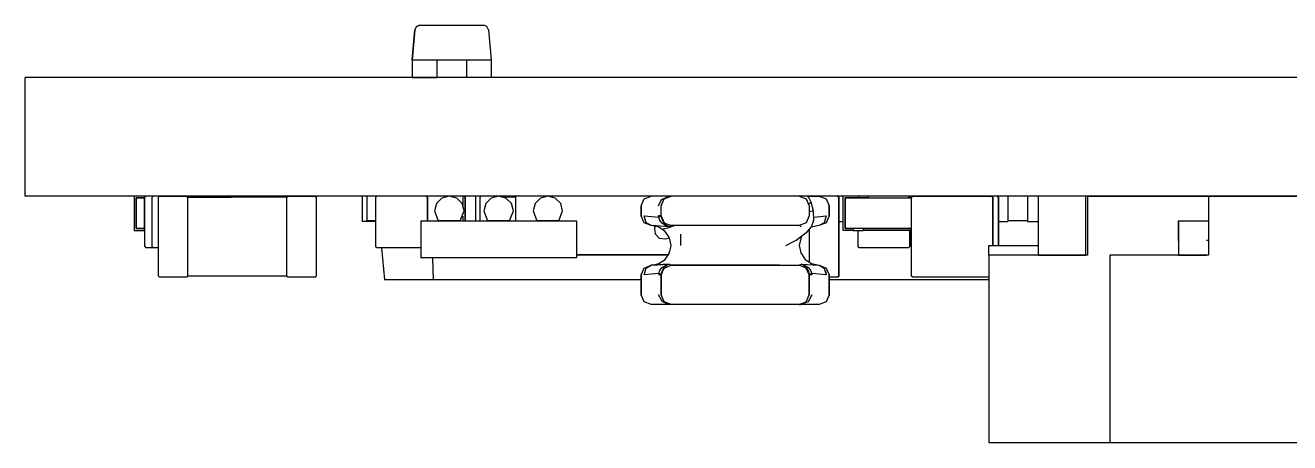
# Model space of a CAD drawing. Header units: millimetres. Extents: x -32 to 158, y -136 to 142.
# Drawn here: x 0 to 12.82, y 7 to 11.23 of the extents above; entities that cross this region are included whole.
import ezdxf

# ---------------------------------------------------------------- set-up
doc = ezdxf.new("R2010")
doc.units = ezdxf.units.MM
doc.layers.add('VISIBLE', color=7, linetype='Continuous')

msp = doc.modelspace()

# ---------------------------------------------------------------- linework, layer by layer
at = {"layer": 'VISIBLE'}
for points in [[(3.952, 11.182), (3.925, 10.877)], [(3.925, 10.877), (3.952, 11.182)], [(4.001, 11.227), (3.968, 11.214), (3.952, 11.182)], [(3.952, 11.182), (3.968, 11.214), (4.001, 11.227)], [(4.001, 11.227), (4.649, 11.227)], [(4.698, 11.182), (4.682, 11.214), (4.649, 11.227)], [(4.698, 11.182), (4.725, 10.877)], [(3.925, 10.877), (4.075, 10.877)], [(3.925, 10.877), (3.925, 10.697)], [(4.075, 10.877), (4.175, 10.877)], [(4.175, 10.877), (4.175, 10.697)], [(4.175, 10.877), (4.179, 10.877), (4.19, 10.877), (4.208, 10.877), (4.231, 10.877), (4.26, 10.877), (4.292, 10.877), (4.325, 10.877), (4.358, 10.877), (4.39, 10.877), (4.418, 10.877), (4.442, 10.877), (4.46, 10.877), (4.471, 10.877), (4.475, 10.877)], [(4.475, 10.877), (4.575, 10.877)], [(4.475, 10.877), (4.475, 10.697)], [(4.575, 10.877), (4.725, 10.877)], [(4.725, 10.877), (4.725, 10.877)], [(4.725, 10.877), (4.725, 10.697)], [(0, 9.497), (0, 10.697)], [(32, 10.697), (0, 10.697)], [(3.925, 10.697), (3.975, 10.697)], [(3.975, 10.697), (4.075, 10.697)], [(4.075, 10.697), (4.175, 10.697)], [(32, 9.497), (0, 9.497)], [(1.104, 9.497), (1.104, 9.147)], [(1.204, 9.497), (1.204, 9.147)], [(1.224, 9.497), (1.212, 9.485)], [(1.212, 9.485), (1.224, 9.497)], [(1.224, 9.497), (1.212, 9.485)], [(1.212, 9.485), (1.224, 9.497)], [(1.3, 9.497), (1.288, 9.485)], [(1.362, 9.497), (1.35, 9.485)], [(1.35, 9.485), (1.362, 9.497)], [(1.362, 9.497), (1.638, 9.497)], [(1.476, 9.497), (1.476, 9.497)], [(1.476, 9.497), (1.476, 9.497)], [(1.638, 9.497), (1.65, 9.485)], [(1.65, 9.485), (1.638, 9.497)], [(1.854, 9.497), (1.854, 9.485)], [(1.954, 9.497), (1.954, 9.485)], [(2.024, 9.497), (2.012, 9.485)], [(2.012, 9.485), (2.024, 9.497)], [(2.024, 9.497), (2.012, 9.485)], [(2.012, 9.485), (2.024, 9.497)], [(2.054, 9.497), (2.054, 9.485)], [(2.1, 9.497), (2.088, 9.485)], [(2.276, 9.497), (2.288, 9.485)], [(2.288, 9.485), (2.276, 9.497)], [(2.304, 9.485), (2.304, 9.497)], [(2.662, 9.497), (2.65, 9.485)], [(2.65, 9.485), (2.662, 9.497)], [(2.662, 9.497), (2.938, 9.497)], [(2.95, 9.485), (2.938, 9.497)], [(2.938, 9.497), (2.95, 9.485)], [(3.415, 9.497), (3.415, 9.237)], [(3.567, 9.497), (3.465, 9.497)], [(3.567, 9.497), (3.465, 9.497)], [(3.465, 9.497), (3.465, 9.247)], [(3.555, 9.485), (3.567, 9.497)], [(3.555, 9.485), (3.567, 9.497)], [(3.567, 9.497), (3.555, 9.485)], [(3.567, 9.497), (3.555, 9.485)], [(3.715, 9.497), (3.567, 9.497)], [(3.94, 9.497), (3.567, 9.497)], [(4.067, 9.497), (4.079, 9.485)], [(4.067, 9.497), (4.079, 9.485)], [(4.079, 9.485), (4.067, 9.497)], [(4.079, 9.485), (4.067, 9.497)], [(4.3, 9.497), (4.225, 9.476), (4.17, 9.422), (4.15, 9.347)], [(4.3, 9.497), (4.225, 9.476), (4.17, 9.422), (4.15, 9.347)], [(4.3, 9.497), (4.225, 9.476), (4.17, 9.422), (4.15, 9.347)], [(4.45, 9.347), (4.43, 9.422), (4.375, 9.476), (4.3, 9.497)], [(4.45, 9.347), (4.43, 9.422), (4.375, 9.476), (4.3, 9.497)], [(4.45, 9.347), (4.43, 9.422), (4.375, 9.476), (4.3, 9.497)], [(4.44, 9.477), (4.44, 9.497)], [(4.44, 9.4), (4.44, 9.497)], [(4.565, 9.497), (4.45, 9.497)], [(4.45, 9.497), (4.462, 9.485)], [(4.45, 9.497), (4.462, 9.485)], [(4.462, 9.485), (4.45, 9.497)], [(4.462, 9.485), (4.45, 9.497)], [(4.462, 9.485), (4.45, 9.497)], [(4.45, 9.497), (4.462, 9.485)], [(4.565, 9.497), (4.515, 9.497)], [(4.765, 9.497), (4.565, 9.497)], [(4.565, 9.497), (4.565, 9.247)], [(4.624, 9.497), (4.612, 9.485)], [(4.612, 9.485), (4.624, 9.497)], [(4.8, 9.497), (4.725, 9.476), (4.67, 9.422), (4.65, 9.347)], [(4.8, 9.497), (4.725, 9.476), (4.67, 9.422), (4.65, 9.347)], [(4.8, 9.497), (4.725, 9.476), (4.67, 9.422), (4.65, 9.347)], [(4.965, 9.497), (4.8, 9.497)], [(4.95, 9.497), (4.8, 9.497)], [(4.8, 9.497), (4.8, 9.497)], [(4.8, 9.497), (4.8, 9.497)], [(4.95, 9.347), (4.93, 9.422), (4.875, 9.476), (4.8, 9.497)], [(4.95, 9.347), (4.93, 9.422), (4.875, 9.476), (4.8, 9.497)], [(4.95, 9.347), (4.93, 9.422), (4.875, 9.476), (4.8, 9.497)], [(4.938, 9.485), (4.95, 9.497)], [(4.938, 9.485), (4.95, 9.497)], [(4.95, 9.497), (4.95, 9.497)], [(4.95, 9.497), (4.95, 9.497)], [(4.975, 9.247), (4.975, 9.497)], [(6.347, 9.497), (4.975, 9.497)], [(4.975, 9.247), (4.975, 9.497)], [(5.3, 9.497), (5.225, 9.476), (5.17, 9.422), (5.15, 9.347)], [(5.3, 9.497), (5.225, 9.476), (5.17, 9.422), (5.15, 9.347)], [(5.3, 9.497), (5.225, 9.476), (5.17, 9.422), (5.15, 9.347)], [(5.45, 9.347), (5.43, 9.422), (5.375, 9.476), (5.3, 9.497)], [(5.45, 9.347), (5.43, 9.422), (5.375, 9.476), (5.3, 9.497)], [(5.45, 9.347), (5.43, 9.422), (5.375, 9.476), (5.3, 9.497)], [(6.247, 9.397), (6.276, 9.467), (6.346, 9.497)], [(6.247, 9.397), (6.276, 9.467), (6.346, 9.497)], [(6.423, 9.397), (6.452, 9.46), (6.529, 9.497)], [(6.45, 9.397), (6.479, 9.467), (6.55, 9.497)], [(6.533, 9.497), (6.473, 9.46), (6.45, 9.397)], [(6.532, 9.497), (6.529, 9.497)], [(6.55, 9.497), (6.549, 9.497)], [(6.55, 9.497), (6.55, 9.497), (6.55, 9.497)], [(7.55, 9.497), (7.55, 9.497)], [(7.55, 9.497), (7.55, 9.497)], [(7.85, 9.497), (7.921, 9.467), (7.95, 9.397)], [(7.935, 9.497), (8.053, 9.497)], [(7.971, 9.436), (7.96, 9.455), (7.945, 9.481), (7.935, 9.497)], [(8.053, 9.497), (8.124, 9.467), (8.153, 9.397)], [(8.053, 9.497), (8.124, 9.467), (8.153, 9.397)], [(8.296, 9.497), (8.206, 9.497), (8.165, 9.497)], [(8.238, 9.497), (8.25, 9.485)], [(8.25, 9.485), (8.238, 9.497)], [(8.296, 9.147), (8.296, 9.497)], [(8.446, 9.485), (8.458, 9.497)], [(8.446, 9.485), (8.458, 9.497)], [(8.546, 9.497), (8.546, 9.477)], [(8.565, 9.497), (8.546, 9.497)], [(8.965, 9.497), (8.958, 9.497)], [(8.965, 9.497), (8.958, 9.497)], [(8.97, 9.485), (8.958, 9.497)], [(8.97, 9.485), (8.958, 9.497)], [(8.958, 9.497), (8.97, 9.485)], [(8.958, 9.497), (8.97, 9.485)], [(9.046, 9.497), (8.988, 9.497), (8.965, 9.497)], [(8.965, 9.497), (8.965, 9.494)], [(9, 9.497), (8.988, 9.485)], [(9, 9.497), (8.988, 9.485)], [(8.988, 9.485), (9, 9.497)], [(8.988, 9.485), (9, 9.497)], [(9, 9.497), (9.8, 9.497)], [(9.965, 9.497), (9.765, 9.497)], [(9.812, 9.485), (9.8, 9.497)], [(9.812, 9.485), (9.8, 9.497)], [(9.8, 9.497), (9.812, 9.485)], [(9.8, 9.497), (9.812, 9.485)], [(9.87, 9.485), (9.858, 9.497)], [(9.87, 9.485), (9.858, 9.497)], [(9.858, 9.497), (9.87, 9.485)], [(9.858, 9.497), (9.87, 9.485)], [(10.165, 9.497), (9.965, 9.497)], [(10.165, 9.497), (9.965, 9.497)], [(9.965, 9.497), (9.965, 9.497)], [(9.965, 9.497), (9.965, 9.237)], [(10.042, 9.497), (10.042, 9.497)], [(10.042, 9.497), (10.042, 9.497)], [(10.042, 9.497), (10.042, 9.497)], [(10.042, 9.497), (10.042, 9.497)], [(10.272, 9.497), (10.197, 9.497), (10.165, 9.497)], [(10.165, 9.497), (10.165, 9.237)], [(10.752, 9.497), (10.272, 9.497)], [(10.272, 9.497), (10.272, 8.897)], [(10.752, 9.497), (10.752, 8.897)], [(10.772, 9.497), (12, 9.497)], [(10.772, 9.497), (10.772, 8.897)], [(11.115, 9.497), (11.144, 9.497), (11.215, 9.497)], [(11.115, 9.497), (11.115, 9.497)], [(11.115, 9.497), (11.115, 9.497)], [(11.98, 9.497), (11.5, 9.497)], [(12, 9.497), (21.2, 9.497)], [(12, 9.497), (12, 8.897)], [(12.342, 9.497), (12.342, 9.497)], [(12.342, 9.497), (12.342, 9.497)], [(12.342, 9.497), (12.342, 9.497)], [(12.342, 9.497), (12.342, 9.497)], [(12.722, 9.497), (12.722, 9.497)], [(1.204, 9.477), (1.124, 9.477)], [(1.124, 9.477), (1.124, 9.167)], [(1.124, 9.167), (1.124, 9.477)], [(1.124, 9.477), (1.204, 9.477)], [(1.212, 8.985), (1.212, 9.485)], [(1.288, 8.985), (1.288, 9.485)], [(1.35, 8.685), (1.35, 9.485)], [(1.638, 9.485), (2.088, 9.485)], [(2.65, 9.485), (1.65, 9.485)], [(1.65, 8.685), (1.65, 9.485)], [(2.65, 9.485), (2.65, 8.685)], [(2.95, 9.485), (2.95, 8.685)], [(3.555, 8.985), (3.555, 9.485)], [(4.079, 9.485), (4.079, 9.247)], [(4.079, 9.247), (4.079, 9.485)], [(4.079, 9.247), (4.079, 9.485)], [(4.079, 9.485), (4.079, 9.247)], [(4.44, 9.4), (4.44, 9.477)], [(4.45, 9.485), (4.45, 9.485)], [(4.45, 9.485), (4.45, 9.485)], [(4.462, 9.485), (4.462, 9.247)], [(4.462, 9.247), (4.462, 9.485)], [(4.462, 9.247), (4.462, 9.485)], [(4.462, 9.247), (4.462, 9.485)], [(4.462, 9.485), (4.462, 9.247)], [(4.462, 9.485), (4.462, 9.247)], [(4.612, 9.247), (4.612, 9.485)], [(4.975, 9.485), (4.859, 9.485)], [(6.247, 9.297), (6.247, 9.397)], [(6.247, 9.397), (6.247, 9.297)], [(6.45, 9.297), (6.45, 9.397)], [(6.479, 9.467), (6.479, 9.467)], [(6.479, 9.467), (6.479, 9.467)], [(6.48, 9.468), (6.48, 9.468)], [(7.947, 9.42), (7.96, 9.428), (7.971, 9.436)], [(7.95, 9.397), (7.95, 9.297)], [(7.995, 9.348), (7.971, 9.436)], [(8.153, 9.397), (8.153, 9.297)], [(8.153, 9.297), (8.153, 9.397)], [(8.25, 8.685), (8.25, 9.485)], [(8.25, 9.485), (8.25, 8.685)], [(8.316, 9.167), (8.316, 9.477)], [(8.316, 9.477), (8.988, 9.477)], [(8.546, 9.477), (8.316, 9.477)], [(8.316, 9.477), (8.316, 9.167)], [(8.97, 9.477), (8.97, 9.485)], [(8.97, 9.485), (8.97, 9.477)], [(8.97, 9.485), (8.97, 9.477)], [(8.97, 9.477), (8.97, 9.485)], [(8.988, 8.685), (8.988, 9.485)], [(9.812, 8.997), (9.812, 9.485)], [(9.812, 9.485), (9.812, 8.997)], [(9.812, 9.485), (9.812, 8.997)], [(9.812, 8.997), (9.812, 9.485)], [(9.87, 8.997), (9.87, 9.485)], [(9.87, 9.485), (9.87, 8.997)], [(9.87, 9.485), (9.87, 8.997)], [(9.87, 8.997), (9.87, 9.485)], [(3.555, 9.237), (3.415, 9.237)], [(3.555, 9.247), (3.465, 9.247)], [(4.01, 9.247), (5.59, 9.247)], [(4.01, 9.247), (4.01, 8.872)], [(4.15, 9.347), (4.188, 9.247)], [(4.3, 9.247), (4.221, 9.247), (4.188, 9.247)], [(4.188, 9.247), (4.221, 9.247), (4.3, 9.247)], [(4.3, 9.247), (4.221, 9.247), (4.188, 9.247)], [(4.188, 9.247), (4.221, 9.247), (4.3, 9.247)], [(4.3, 9.247), (4.221, 9.247), (4.188, 9.247)], [(4.188, 9.247), (4.221, 9.247), (4.3, 9.247)], [(4.3, 9.247), (4.379, 9.247), (4.412, 9.247)], [(4.412, 9.247), (4.379, 9.247), (4.3, 9.247)], [(4.3, 9.247), (4.379, 9.247), (4.412, 9.247)], [(4.412, 9.247), (4.379, 9.247), (4.3, 9.247)], [(4.3, 9.247), (4.379, 9.247), (4.412, 9.247)], [(4.412, 9.247), (4.379, 9.247), (4.3, 9.247)], [(4.412, 9.247), (4.45, 9.347)], [(4.44, 9.247), (4.44, 9.293)], [(4.44, 9.247), (4.44, 9.293)], [(4.65, 9.347), (4.688, 9.247)], [(4.8, 9.247), (4.721, 9.247), (4.688, 9.247)], [(4.688, 9.247), (4.721, 9.247), (4.8, 9.247)], [(4.8, 9.247), (4.721, 9.247), (4.688, 9.247)], [(4.688, 9.247), (4.721, 9.247), (4.8, 9.247)], [(4.8, 9.247), (4.721, 9.247), (4.688, 9.247)], [(4.688, 9.247), (4.721, 9.247), (4.8, 9.247)], [(4.8, 9.247), (4.879, 9.247), (4.912, 9.247)], [(4.912, 9.247), (4.879, 9.247), (4.8, 9.247)], [(4.8, 9.247), (4.879, 9.247), (4.912, 9.247)], [(4.912, 9.247), (4.879, 9.247), (4.8, 9.247)], [(4.8, 9.247), (4.879, 9.247), (4.912, 9.247)], [(4.912, 9.247), (4.879, 9.247), (4.8, 9.247)], [(4.912, 9.247), (4.95, 9.347)], [(5.15, 9.347), (5.188, 9.247)], [(5.3, 9.247), (5.221, 9.247), (5.188, 9.247)], [(5.188, 9.247), (5.221, 9.247), (5.3, 9.247)], [(5.3, 9.247), (5.221, 9.247), (5.188, 9.247)], [(5.188, 9.247), (5.221, 9.247), (5.3, 9.247)], [(5.3, 9.247), (5.221, 9.247), (5.188, 9.247)], [(5.188, 9.247), (5.221, 9.247), (5.3, 9.247)], [(5.3, 9.247), (5.379, 9.247), (5.412, 9.247)], [(5.412, 9.247), (5.379, 9.247), (5.3, 9.247)], [(5.3, 9.247), (5.379, 9.247), (5.412, 9.247)], [(5.412, 9.247), (5.379, 9.247), (5.3, 9.247)], [(5.3, 9.247), (5.379, 9.247), (5.412, 9.247)], [(5.412, 9.247), (5.379, 9.247), (5.3, 9.247)], [(5.412, 9.247), (5.45, 9.347)], [(5.59, 9.247), (5.59, 8.872)], [(6.347, 9.197), (6.276, 9.226), (6.247, 9.297)], [(6.277, 9.297), (6.424, 9.282)], [(6.35, 9.197), (6.298, 9.226), (6.277, 9.297)], [(6.424, 9.282), (6.423, 9.295)], [(6.45, 9.295), (6.423, 9.295)], [(6.45, 9.288), (6.424, 9.282)], [(6.529, 9.186), (6.527, 9.187), (6.492, 9.199), (6.459, 9.221), (6.436, 9.249), (6.424, 9.282)], [(6.45, 9.297), (6.479, 9.226), (6.55, 9.197)], [(6.45, 9.295), (6.45, 9.297)], [(6.45, 9.297), (6.45, 9.296)], [(6.45, 9.295), (6.45, 9.288)], [(6.45, 9.288), (6.455, 9.263), (6.458, 9.256), (6.475, 9.227), (6.5, 9.203), (6.521, 9.19), (6.529, 9.186)], [(7.712, 8.997), (7.817, 9.049), (7.934, 9.136), (7.974, 9.186), (7.997, 9.251), (7.995, 9.348)], [(7.95, 9.297), (7.921, 9.226), (7.85, 9.197)], [(7.995, 9.348), (7.985, 9.344), (7.95, 9.337)], [(8, 9.284), (8.123, 9.297)], [(8.123, 9.297), (8.102, 9.226), (8.05, 9.197)], [(8.153, 9.297), (8.124, 9.226), (8.053, 9.197)], [(8.25, 9.237), (8.296, 9.237)], [(9.87, 9.237), (9.965, 9.237)], [(9.965, 9.247), (9.965, 9.237)], [(10.165, 9.247), (9.965, 9.247)], [(10.165, 9.237), (10.272, 9.237)], [(11.697, 9.247), (11.697, 8.897)], [(11.697, 9.247), (12, 9.247)], [(11.697, 9.047), (11.697, 9.247)], [(1.104, 9.147), (1.204, 9.147)], [(1.124, 9.167), (1.204, 9.167)], [(1.204, 9.167), (1.124, 9.167)], [(1.204, 9.147), (1.212, 9.147)], [(6.35, 9.197), (6.347, 9.197)], [(6.55, 8.997), (6.535, 9.073), (6.491, 9.138), (6.427, 9.181), (6.35, 9.197)], [(6.529, 9.186), (6.35, 9.197)], [(6.386, 9.193), (6.381, 9.168), (6.387, 9.112)], [(6.387, 9.112), (6.428, 9.07), (6.494, 9.063), (6.535, 9.072)], [(6.592, 9.197), (6.514, 9.171), (6.468, 9.162)], [(6.55, 9.197), (6.529, 9.186)], [(7.85, 9.197), (6.55, 9.197)], [(6.65, 8.997), (6.65, 9.11)], [(7.871, 9.186), (7.85, 9.197)], [(7.95, 9.153), (7.95, 8.823)], [(8.05, 9.197), (7.97, 9.18)], [(8.053, 9.197), (8.05, 9.197)], [(8.396, 9.147), (8.296, 9.147)], [(8.988, 9.167), (8.316, 9.167)], [(8.316, 9.167), (8.396, 9.167)], [(8.396, 9.167), (8.396, 9.147)], [(8.396, 9.147), (8.496, 9.147)], [(8.446, 8.985), (8.446, 9.147)], [(8.496, 9.167), (8.988, 9.167)], [(8.496, 9.167), (8.496, 9.147)], [(8.988, 9.147), (8.496, 9.147)], [(8.97, 8.985), (8.97, 9.147)], [(8.97, 9.147), (8.97, 8.985)], [(8.97, 9.147), (8.97, 8.985)], [(8.97, 8.985), (8.97, 9.147)], [(1.212, 8.985), (1.224, 8.973)], [(1.288, 8.985), (1.3, 8.973)], [(3.567, 8.973), (3.555, 8.985)], [(6.35, 8.797), (6.427, 8.812), (6.491, 8.855), (6.535, 8.92), (6.55, 8.997)], [(6.35, 8.797), (6.427, 8.812), (6.491, 8.855), (6.535, 8.92), (6.55, 8.997)], [(7.869, 9.081), (7.85, 8.997)], [(7.85, 8.997), (7.865, 8.92), (7.909, 8.855), (7.973, 8.812), (8.05, 8.797)], [(7.85, 8.997), (7.865, 8.92), (7.909, 8.855), (7.973, 8.812), (8.05, 8.797)], [(8.458, 8.973), (8.446, 8.985)], [(8.97, 8.985), (8.958, 8.973)], [(9.772, 8.997), (10.272, 8.997)], [(9.772, 8.897), (9.772, 8.997)], [(12, 9.047), (11.98, 9.047)], [(1.35, 8.973), (1.224, 8.973)], [(1.35, 8.973), (1.3, 8.973)], [(4.01, 8.973), (3.567, 8.973)], [(3.614, 8.973), (3.642, 8.647)], [(5.59, 8.872), (4.01, 8.872)], [(4.13, 8.872), (4.138, 8.647)], [(6.526, 8.902), (5.59, 8.902)], [(6.523, 8.897), (5.59, 8.897)], [(8.958, 8.973), (8.458, 8.973)], [(10.772, 8.897), (9.772, 8.897)], [(9.772, 8.897), (9.772, 6.997)], [(10.272, 8.897), (9.772, 8.897)], [(10.272, 8.897), (10.752, 8.897)], [(10.772, 8.897), (10.752, 8.897)], [(12, 8.897), (11, 8.897)], [(11, 8.897), (11, 6.997)], [(11.697, 8.897), (11.98, 8.897)], [(12, 8.897), (11.98, 8.897)], [(6.247, 8.697), (6.276, 8.767), (6.347, 8.797)], [(6.247, 8.697), (6.276, 8.767), (6.347, 8.797)], [(6.277, 8.697), (6.298, 8.767), (6.35, 8.797)], [(6.347, 8.797), (6.35, 8.797)], [(6.35, 8.797), (6.347, 8.797)], [(6.35, 8.797), (6.529, 8.807)], [(6.529, 8.807), (6.35, 8.797)], [(6.424, 8.711), (6.436, 8.744), (6.459, 8.772), (6.492, 8.794), (6.527, 8.806), (6.529, 8.807)], [(6.529, 8.807), (6.521, 8.803), (6.5, 8.79), (6.475, 8.766), (6.458, 8.737), (6.455, 8.73), (6.45, 8.705)], [(6.45, 8.697), (6.479, 8.767), (6.55, 8.797)], [(6.45, 8.697), (6.479, 8.767), (6.55, 8.797)], [(6.471, 8.758), (6.45, 8.697)], [(6.529, 8.807), (6.55, 8.797)], [(6.55, 8.797), (7.85, 8.797)], [(6.75, 8.797), (6.55, 8.797)], [(7.65, 8.797), (6.75, 8.797)], [(7.85, 8.797), (7.871, 8.807)], [(7.95, 8.697), (7.921, 8.767), (7.85, 8.797)], [(7.95, 8.697), (7.921, 8.767), (7.85, 8.797)], [(7.871, 8.807), (8.05, 8.797)], [(7.871, 8.807), (7.873, 8.806), (7.908, 8.794), (7.941, 8.772), (7.964, 8.744), (7.976, 8.711)], [(7.95, 8.705), (7.945, 8.73), (7.942, 8.737), (7.925, 8.766), (7.9, 8.79), (7.879, 8.803), (7.871, 8.807)], [(8.05, 8.797), (8.102, 8.767), (8.123, 8.697)], [(8.05, 8.797), (8.053, 8.797)], [(8.053, 8.797), (8.05, 8.797)], [(8.053, 8.797), (8.124, 8.767), (8.153, 8.697)], [(8.053, 8.797), (8.124, 8.767), (8.153, 8.697)], [(8.117, 8.737), (8.123, 8.697)], [(1.35, 8.685), (1.362, 8.673)], [(1.638, 8.673), (1.362, 8.673)], [(1.65, 8.685), (1.638, 8.673)], [(2.65, 8.685), (1.65, 8.685)], [(2.662, 8.673), (2.65, 8.685)], [(2.938, 8.673), (2.662, 8.673)], [(2.938, 8.673), (2.95, 8.685)], [(4.138, 8.647), (3.642, 8.647)], [(6.247, 8.647), (4.138, 8.647)], [(6.247, 8.497), (6.247, 8.697)], [(6.247, 8.697), (6.247, 8.497)], [(6.424, 8.711), (6.277, 8.697)], [(6.45, 8.698), (6.423, 8.698)], [(6.45, 8.705), (6.424, 8.711)], [(6.45, 8.705), (6.45, 8.698)], [(6.45, 8.698), (6.45, 8.705)], [(6.45, 8.698), (6.45, 8.697)], [(6.45, 8.497), (6.45, 8.697)], [(6.45, 8.697), (6.45, 8.497)], [(6.45, 8.697), (6.45, 8.697)], [(6.45, 8.697), (6.45, 8.497)], [(6.45, 8.497), (6.45, 8.697)], [(6.45, 8.697), (6.45, 8.697)], [(7.976, 8.711), (7.95, 8.705)], [(7.95, 8.698), (7.95, 8.705)], [(7.95, 8.705), (7.95, 8.698)], [(7.95, 8.705), (7.95, 8.698)], [(7.95, 8.698), (7.95, 8.697)], [(7.977, 8.698), (7.95, 8.698)], [(7.95, 8.698), (7.95, 8.497)], [(7.95, 8.697), (7.95, 8.497)], [(7.95, 8.697), (7.95, 8.697)], [(7.95, 8.497), (7.95, 8.697)], [(7.95, 8.697), (7.95, 8.685)], [(7.95, 8.697), (7.95, 8.697)], [(8.123, 8.697), (7.976, 8.711)], [(7.976, 8.711), (7.977, 8.698)], [(8.153, 8.697), (8.153, 8.497)], [(8.153, 8.497), (8.153, 8.697)], [(8.238, 8.673), (8.153, 8.673)], [(9.772, 8.647), (8.153, 8.647)], [(8.25, 8.685), (8.238, 8.673)], [(8.238, 8.673), (8.25, 8.685)], [(9, 8.673), (8.988, 8.685)], [(9.772, 8.673), (9, 8.673)], [(6.347, 8.397), (6.276, 8.426), (6.247, 8.497)], [(6.55, 8.397), (6.461, 8.426), (6.423, 8.497)], [(6.55, 8.397), (6.479, 8.426), (6.45, 8.497)], [(6.45, 8.497), (6.451, 8.486)], [(7.977, 8.497), (7.939, 8.426), (7.85, 8.397)], [(7.85, 8.397), (7.921, 8.426), (7.95, 8.497)], [(7.949, 8.486), (7.95, 8.497)], [(8.153, 8.497), (8.124, 8.426), (8.053, 8.397)], [(6.55, 8.397), (6.347, 8.397)], [(6.479, 8.426), (6.493, 8.414), (6.515, 8.403), (6.545, 8.397)], [(6.549, 8.397), (6.55, 8.397), (6.55, 8.397)], [(7.85, 8.397), (6.55, 8.397)], [(6.55, 8.397), (6.55, 8.397)], [(8.053, 8.397), (7.85, 8.397)], [(7.85, 8.397), (7.85, 8.397)], [(7.85, 8.397), (7.85, 8.397), (7.85, 8.397), (7.85, 8.397)], [(7.85, 8.397), (7.851, 8.397)], [(7.855, 8.397), (7.866, 8.398), (7.889, 8.405), (7.91, 8.416), (7.921, 8.426)], [(9.772, 6.997), (11, 6.997)], [(11, 6.997), (12.975, 6.997)]]:
    msp.add_lwpolyline(points, dxfattribs=at)

doc.saveas('drawing.dxf')
